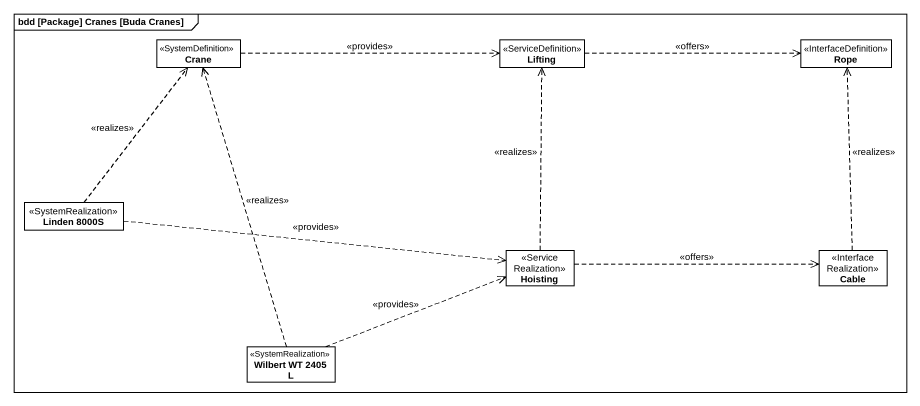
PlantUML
@startuml
mainframe bdd [Package] Cranes [Buda Cranes]
hide circle
hide empty members
class Crane <<SystemDefinition>>
class Lifting <<ServiceDefinition>>
class Rope <<InterfaceDefinition>>
class "Linden 8000S" as Linden_8000S <<SystemRealization>>
class Hoisting <<ServiceRealization>>
class Cable <<InterfaceRealization>>
class "Wilbert WT 2405 L" as Wilbert_WT_2405_L <<SystemRealization>>
Crane .right.> Lifting : <<provides>>
Lifting .right.> Rope : <<offers>>
Linden_8000S .up.> Crane : <<realizes>>
Linden_8000S .right.> Hoisting : <<provides>>
Hoisting .up.> Lifting : <<realizes>>
Hoisting .right.> Cable : <<offers>>
Cable .up.> Rope : <<realizes>>
Wilbert_WT_2405_L .up.> Crane : <<realizes>>
Wilbert_WT_2405_L .right.> Hoisting : <<provides>>
@enduml
